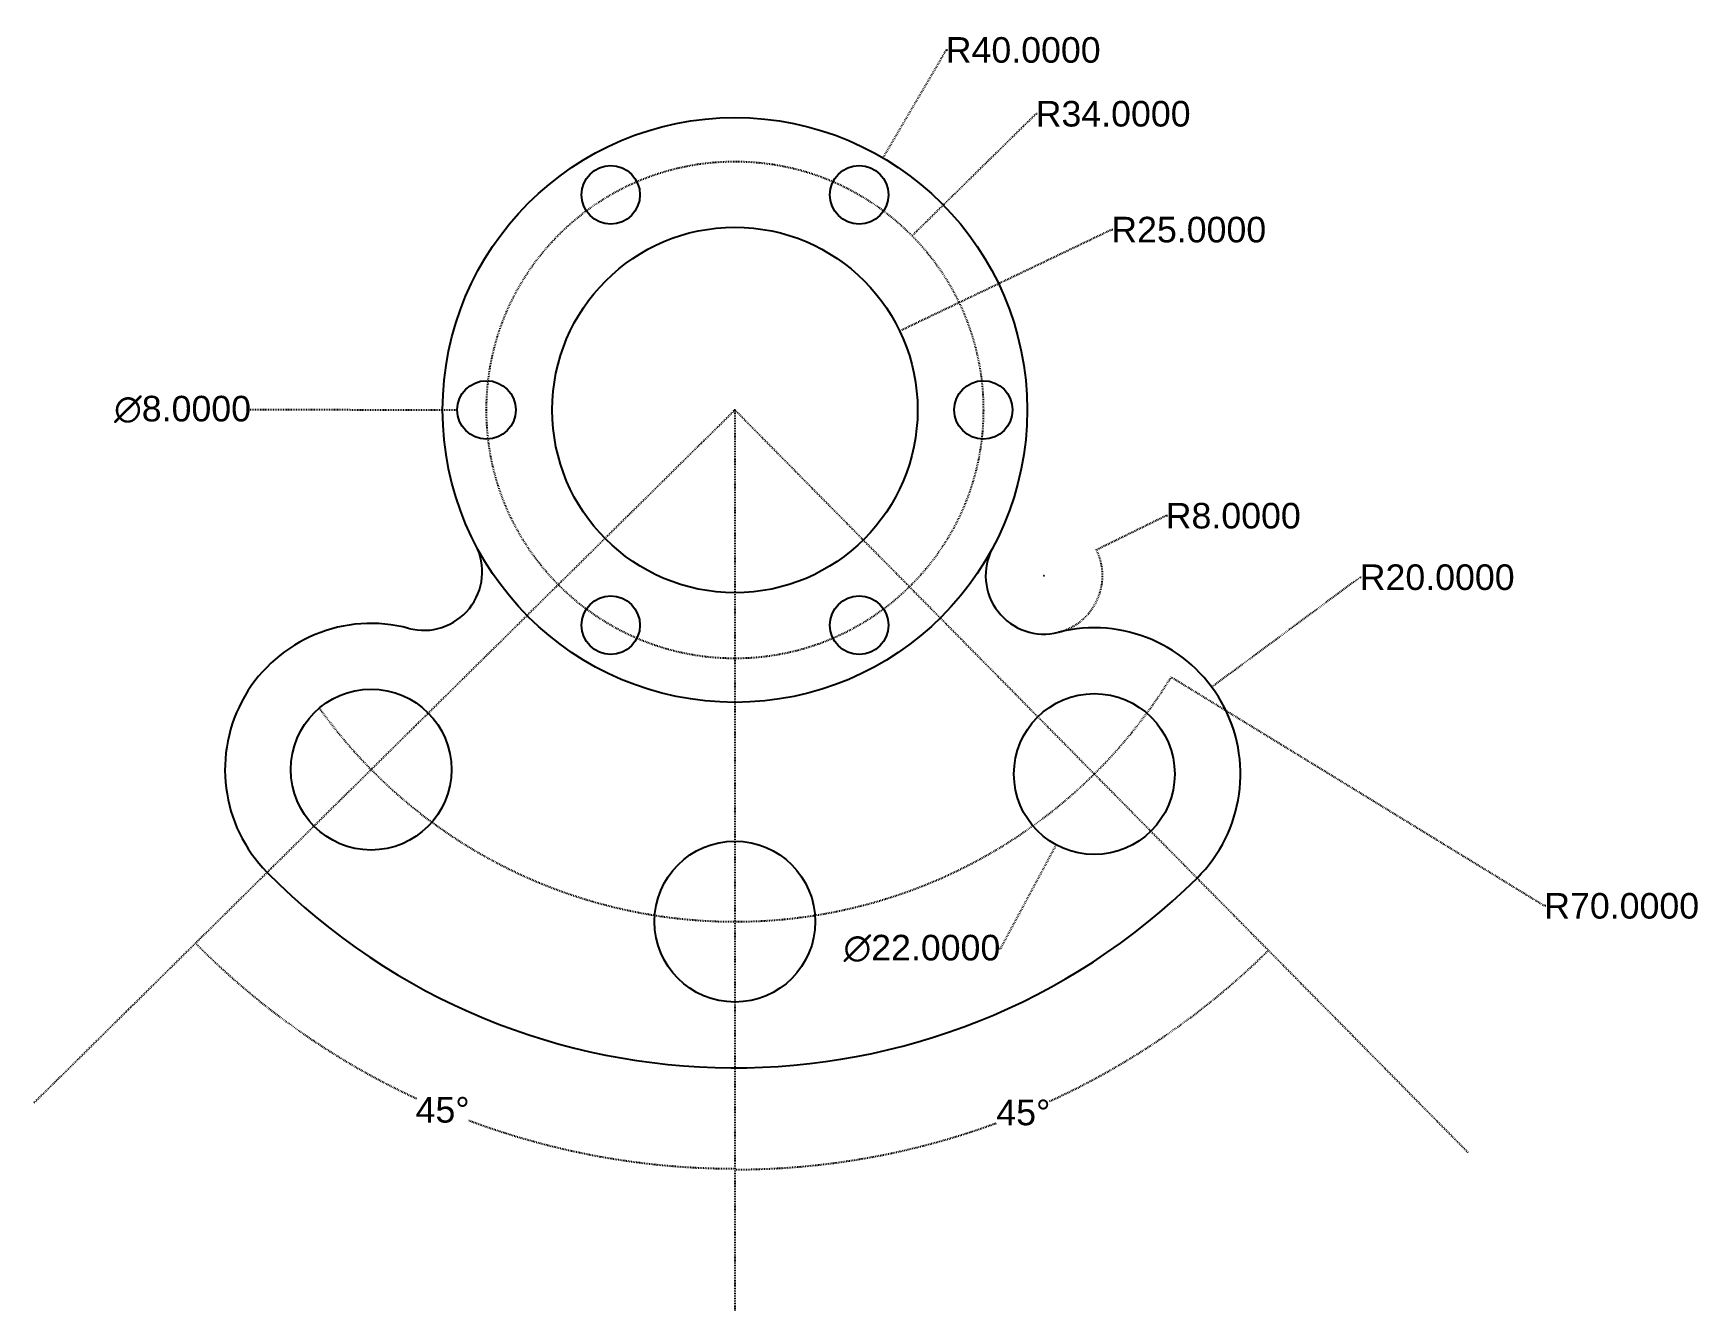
# Model space of a CAD drawing. Header units: inches. Extents: x 54 to 282, y -2 to 173.
import ezdxf

# ---------------------------------------------------------------- set-up
doc = ezdxf.new("R2010")
doc.units = ezdxf.units.IN
doc.header["$MEASUREMENT"] = 0
doc.linetypes.add('DOT2', pattern=[0.125, 0, -0.125])
doc.styles.get("Standard").update_dxf_attribs({"font": 'arial.ttf'})
doc.dimstyles.get("Standard").update_dxf_attribs({"dimtxt": 3.5, "dimasz": 0.18, "dimexe": 0.18, "dimexo": 0.0625, "dimgap": 0.09, "dimtad": 0, "dimtih": 1, "dimtoh": 1, "dimdec": 4, "dimzin": 0, "dimdsep": 46, "dimtxsty": 'Standard', "dimcen": 0.09, "dimadec": 0, "dimazin": 0, "dimtfac": 1, "dimtdec": 4, "dimtofl": 0, "dimtmove": 0, "dimatfit": 3, "dimfxl": 1, "dimtolj": 1, "dimtzin": 0, "dimarcsym": 0})

# ---------------------------------------------------------------- blocks, each defined once
blk = doc.blocks.new('*U2')
blk.add_circle((0, 0), 4)
blk = doc.blocks.new('*U3')
at = {"color": 0, "linetype": 'ByBlock', "lineweight": -2, "transparency": 16777216}
for p, rotation in [((133.49, 150.69), 299.9999999999999), ((167.49, 150.69), 240), ((184.49, 121.25), 180), ((133.49, 91.8), 59.99999999999999), ((167.49, 91.8), 120)]:
    blk.add_blockref('*U2', p, dxfattribs=dict(at, rotation=rotation))
blk.add_blockref('*U2', (116.49, 121.25), dxfattribs=at)
blk = doc.blocks.new('*D4')
at = {"color": 0, "linetype": 'DOT2', "lineweight": -2, "transparency": 16777216}
for p, q in [((202.04, 145.9), (173.2, 132.11)), ((202.22, 145.9), (202.04, 145.9)), ((150.4, 121.25), (150.58, 121.25)), ((150.49, 121.16), (150.49, 121.34))]:
    blk.add_line(p, q, dxfattribs=at)
at = {"color": 0, "linetype": 'DOT2', "transparency": 16777216}
blk.add_solid([(173.19, 132.14), (173.22, 132.08), (173.04, 132.03)], dxfattribs=at)
at = {"layer": 'Defpoints', "color": 0, "linetype": 'DOT2', "transparency": 16777216}
for p in [(173.04, 132.03), (150.49, 121.25)]:
    blk.add_point(p, dxfattribs=at)
at = {"color": 0, "linetype": 'DOT2', "transparency": 16777216, "insert": (212.6, 145.9), "char_height": 3.5, "attachment_point": 5}
blk.add_mtext('\\A1;R25.0000', dxfattribs=at)
blk = doc.blocks.new('*D5')
at = {"color": 0, "linetype": 'DOT2', "lineweight": -2, "transparency": 16777216}
for p, q in [((191.68, 161.75), (174.86, 145.21)), ((191.86, 161.75), (191.68, 161.75)), ((150.4, 121.25), (150.58, 121.25)), ((150.49, 121.16), (150.49, 121.34))]:
    blk.add_line(p, q, dxfattribs=at)
at = {"color": 0, "linetype": 'DOT2', "transparency": 16777216}
blk.add_solid([(174.84, 145.23), (174.88, 145.19), (174.73, 145.09)], dxfattribs=at)
at = {"layer": 'Defpoints', "color": 0, "linetype": 'DOT2', "transparency": 16777216}
for p in [(174.73, 145.09), (150.49, 121.25)]:
    blk.add_point(p, dxfattribs=at)
at = {"color": 0, "linetype": 'DOT2', "transparency": 16777216, "insert": (202.25, 161.75), "char_height": 3.5, "attachment_point": 5}
blk.add_mtext('\\A1;R34.0000', dxfattribs=at)
blk = doc.blocks.new('*D6')
at = {"color": 0, "linetype": 'DOT2', "lineweight": -2, "transparency": 16777216}
for p, q in [((179.38, 170.48), (170.82, 155.9)), ((179.56, 170.48), (179.38, 170.48)), ((150.4, 121.25), (150.58, 121.25)), ((150.49, 121.16), (150.49, 121.34))]:
    blk.add_line(p, q, dxfattribs=at)
at = {"color": 0, "linetype": 'DOT2', "transparency": 16777216}
blk.add_solid([(170.8, 155.92), (170.85, 155.89), (170.73, 155.75)], dxfattribs=at)
at = {"layer": 'Defpoints', "color": 0, "linetype": 'DOT2', "transparency": 16777216}
for p in [(170.73, 155.75), (150.49, 121.25)]:
    blk.add_point(p, dxfattribs=at)
at = {"color": 0, "linetype": 'DOT2', "transparency": 16777216, "insert": (189.94, 170.48), "char_height": 3.5, "attachment_point": 5}
blk.add_mtext('\\A1;R40.0000', dxfattribs=at)
blk = doc.blocks.new('*D7')
at = {"color": 0, "linetype": 'DOT2', "lineweight": -2, "transparency": 16777216}
for p, q in [((209.49, 106.76), (200.15, 102.19)), ((209.67, 106.76), (209.49, 106.76)), ((192.71, 98.59), (192.89, 98.59)), ((192.8, 98.5), (192.8, 98.68))]:
    blk.add_line(p, q, dxfattribs=at)
blk.add_arc((192.8, 98.59), 8, 284.6625, 27.3897, dxfattribs=at)
at = {"color": 0, "linetype": 'DOT2', "transparency": 16777216}
blk.add_solid([(200.13, 102.21), (200.16, 102.16), (199.99, 102.11)], dxfattribs=at)
at = {"layer": 'Defpoints', "color": 0, "linetype": 'DOT2', "transparency": 16777216}
for p in [(199.99, 102.11), (192.8, 98.59)]:
    blk.add_point(p, dxfattribs=at)
at = {"color": 0, "linetype": 'DOT2', "transparency": 16777216, "insert": (218.69, 106.76), "char_height": 3.5, "attachment_point": 5}
blk.add_mtext('\\A1;R8.0000', dxfattribs=at)
blk = doc.blocks.new('*D8')
at = {"color": 0, "linetype": 'DOT2', "lineweight": -2, "transparency": 16777216}
for p, q in [((236.03, 98.35), (215.9, 83.45)), ((236.21, 98.35), (236.03, 98.35)), ((199.59, 71.45), (199.77, 71.45)), ((199.68, 71.36), (199.68, 71.54))]:
    blk.add_line(p, q, dxfattribs=at)
at = {"color": 0, "linetype": 'DOT2', "transparency": 16777216}
blk.add_solid([(215.88, 83.47), (215.92, 83.43), (215.75, 83.34)], dxfattribs=at)
at = {"layer": 'Defpoints', "color": 0, "linetype": 'DOT2', "transparency": 16777216}
for p in [(215.75, 83.34), (199.68, 71.45)]:
    blk.add_point(p, dxfattribs=at)
at = {"color": 0, "linetype": 'DOT2', "transparency": 16777216, "insert": (246.6, 98.35), "char_height": 3.5, "attachment_point": 5}
blk.add_mtext('\\A1;R20.0000', dxfattribs=at)
blk = doc.blocks.new('*D9')
at = {"color": 0, "linetype": 'DOT2', "lineweight": -2, "transparency": 16777216}
for p, q in [((150.4, 121.25), (150.58, 121.25)), ((150.49, 121.16), (150.49, 121.34)), ((261.28, 53.39), (210.33, 84.6)), ((261.46, 53.39), (261.28, 53.39))]:
    blk.add_line(p, q, dxfattribs=at)
blk.add_arc((150.49, 121.25), 70, 323.7094, 328.6629, dxfattribs=at)
at = {"color": 0, "linetype": 'DOT2', "transparency": 16777216}
blk.add_solid([(210.35, 84.62), (210.32, 84.57), (210.18, 84.69)], dxfattribs=at)
at = {"layer": 'Defpoints', "color": 0, "linetype": 'DOT2', "transparency": 16777216}
for p in [(150.49, 121.25), (210.18, 84.69)]:
    blk.add_point(p, dxfattribs=at)
at = {"color": 0, "linetype": 'DOT2', "transparency": 16777216, "insert": (271.85, 53.39), "char_height": 3.5, "attachment_point": 5}
blk.add_mtext('\\A1;R70.0000', dxfattribs=at)
blk = doc.blocks.new('*D10')
at = {"color": 0, "linetype": 'DOT2', "lineweight": -2, "transparency": 16777216}
for p, q in [((199.59, 71.45), (199.77, 71.45)), ((199.68, 71.36), (199.68, 71.54)), ((186.87, 47.58), (194.39, 61.59)), ((186.69, 47.58), (186.87, 47.58))]:
    blk.add_line(p, q, dxfattribs=at)
at = {"color": 0, "linetype": 'DOT2', "transparency": 16777216}
blk.add_solid([(194.36, 61.61), (194.42, 61.58), (194.48, 61.75)], dxfattribs=at)
at = {"layer": 'Defpoints', "color": 0, "linetype": 'DOT2', "transparency": 16777216}
for p in [(204.88, 81.14), (194.48, 61.75)]:
    blk.add_point(p, dxfattribs=at)
at = {"color": 0, "linetype": 'DOT2', "transparency": 16777216, "insert": (176.08, 47.58), "char_height": 3.5, "attachment_point": 5}
blk.add_mtext('\\A1;∅22.0000', dxfattribs=at)
blk = doc.blocks.new('*D11')
at = {"color": 0, "linetype": 'DOT2', "lineweight": -2, "transparency": 16777216}
for p, q in [((84.14, 121.32), (112.31, 121.26)), ((116.4, 121.25), (116.58, 121.25)), ((116.49, 121.16), (116.49, 121.34))]:
    blk.add_line(p, q, dxfattribs=at)
at = {"color": 0, "linetype": 'DOT2', "transparency": 16777216}
blk.add_solid([(112.31, 121.29), (112.31, 121.23), (112.49, 121.26)], dxfattribs=at)
at = {"layer": 'Defpoints', "color": 0, "linetype": 'DOT2', "transparency": 16777216}
for p in [(112.49, 121.26), (120.49, 121.24)]:
    blk.add_point(p, dxfattribs=at)
at = {"color": 0, "linetype": 'DOT2', "transparency": 16777216, "insert": (74.89, 121.32), "char_height": 3.5, "attachment_point": 5}
blk.add_mtext('\\A1;∅8.0000', dxfattribs=at)
blk = doc.blocks.new('*D12')
at = {"color": 0, "linetype": 'DOT2', "lineweight": -2, "transparency": 16777216}
for start, end in [(294.4818, 314.5461), (270.0992, 290.1964)]:
    blk.add_arc((150.49, 121.25), 103.91, start, end, dxfattribs=at)
at = {"color": 0, "linetype": 'DOT2', "transparency": 16777216}
for points in [[(223.36, 47.21), (223.4, 47.17), (223.51, 47.32)], [(150.67, 17.31), (150.67, 17.37), (150.49, 17.33)]]:
    blk.add_solid(points, dxfattribs=at)
at = {"layer": 'Defpoints', "color": 0, "linetype": 'DOT2', "transparency": 16777216}
for p in [(150.49, 121.25), (182.11, 89.23), (177.17, 20.82), (250.88, 19.61), (150.49, -1.97)]:
    blk.add_point(p, dxfattribs=at)
at = {"color": 0, "linetype": 'DOT2', "transparency": 16777216, "insert": (189.96, 25.12), "char_height": 3.5, "attachment_point": 5}
blk.add_mtext('\\A1;45°', dxfattribs=at)
blk = doc.blocks.new('*D13')
at = {"color": 0, "linetype": 'DOT2', "lineweight": -2, "transparency": 16777216}
for start, end in [(224.7575, 245.1616), (249.4629, 269.9006)]:
    blk.add_arc((150.49, 121.25), 103.79, start, end, dxfattribs=at)
at = {"color": 0, "linetype": 'DOT2', "transparency": 16777216}
for points in [[(76.76, 48.15), (76.81, 48.19), (76.66, 48.3)], [(150.31, 17.49), (150.31, 17.43), (150.49, 17.46)]]:
    blk.add_solid(points, dxfattribs=at)
at = {"layer": 'Defpoints', "color": 0, "linetype": 'DOT2', "transparency": 16777216}
for p in [(150.49, 121.25), (150.49, 121.25), (98.23, 31.57), (54.46, 26.36), (150.49, -1.97)]:
    blk.add_point(p, dxfattribs=at)
at = {"color": 0, "linetype": 'DOT2', "transparency": 16777216, "insert": (110.48, 25.48), "char_height": 3.5, "attachment_point": 5}
blk.add_mtext('\\A1;45°', dxfattribs=at)

msp = doc.modelspace()

# ---------------------------------------------------------------- linework, layer by layer
at = {"linetype": 'DOT2'}
for p, q in [((150.4866, 121.2486), (54.45937, 26.3604)), ((150.4866, 121.2486), (182.10884, 89.23244)), ((150.4866, 121.2486), (182.10884, 89.23244)), ((150.4866, 121.2486), (150.4866, -1.97499)), ((182.10884, 89.23244), (250.87592, 19.6087)), ((182.10884, 89.23244), (250.87592, 19.6087))]:
    msp.add_line(p, q, dxfattribs=at)
for centre, radius in [((150.4866, 121.2486), 40), ((150.4866, 121.2486), 25), ((100.6947, 72.04731), 11), ((199.67674, 71.44568), 11), ((150.4866, 51.2486), 11)]:
    msp.add_circle(centre, radius)
msp.add_circle((150.4866, 121.2486), 34, dxfattribs=at)
for centre, radius, start, end in [((107.89981, 99.10441), 8, 255.0885833, 27.4734363), ((192.80107, 98.58836), 8, 151.8300668, 284.2149198), ((100.6947, 72.04731), 20, 75.0885833, 224.6581653), ((199.67674, 71.44568), 20, 314.6453378, 104.2149198), ((150.4866, 121.2486), 90, 224.6581653, 314.6453378)]:
    msp.add_arc(centre, radius, start, end)
msp.add_arc((150.4866, 121.2486), 70, 215.6452531, 323.65825, dxfattribs=at)

# ---------------------------------------------------------------- block references
msp.add_blockref('*U3', (0, 0))

# ---------------------------------------------------------------- dimensions: what is measured, and where the dimension line sits
for center, mpoint, picture, middle in [((150.4866, 121.2486), (170.73225, 155.74662), '*D6', (189.94384, 170.48277)), ((150.4866, 121.2486), (174.73172, 145.08501), '*D5', (202.24552, 161.7496)), ((150.4866, 121.2486), (173.04076, 132.03331), '*D4', (212.60482, 145.9005)), ((150.4866, 121.2486), (210.18136, 84.68994), '*D9', (271.84709, 53.39357)), ((192.80107, 98.58836), (199.98525, 102.10794), '*D7', (218.69092, 106.76295)), ((199.67674, 71.44568), (215.75272, 83.34371), '*D8', (246.59629, 98.35323))]:
    dim = msp.add_radius_dim(center=center, mpoint=mpoint, dimstyle='Standard', dxfattribs=at)
    dim.commit()
    dim.dimension.update_dxf_attribs({"geometry": picture, "text_midpoint": middle, "dimtype": 164})
for p1, p2, picture, middle in [((120.48659, 121.23917), (112.48661, 121.25803), '*D11', (84.13962, 121.32485)), ((204.87805, 81.13828), (194.47544, 61.75309), '*D10', (176.07797, 47.58162))]:
    dim = msp.add_diameter_dim_2p(p1=p1, p2=p2, dimstyle='Standard', dxfattribs=at)
    dim.commit()
    dim.dimension.update_dxf_attribs({"geometry": picture, "text_midpoint": middle, "dimtype": 163})
for base, line2, picture, middle in [((98.23385, 31.56982), ((150.4866, 121.2486), (54.45937, 26.3604)), '*D13', (110.48152, 25.47686)), ((177.17428, 20.82044), ((182.10884, 89.23244), (250.87592, 19.6087)), '*D12', (189.95531, 25.12229))]:
    dim = msp.add_angular_dim_2l(base=base, line1=((150.4866, 121.2486), (150.4866, -1.97499)), line2=line2, dimstyle='Standard', dxfattribs=at)
    dim.commit()
    dim.dimension.update_dxf_attribs({"geometry": picture, "text_midpoint": middle})

doc.saveas('drawing.dxf')
